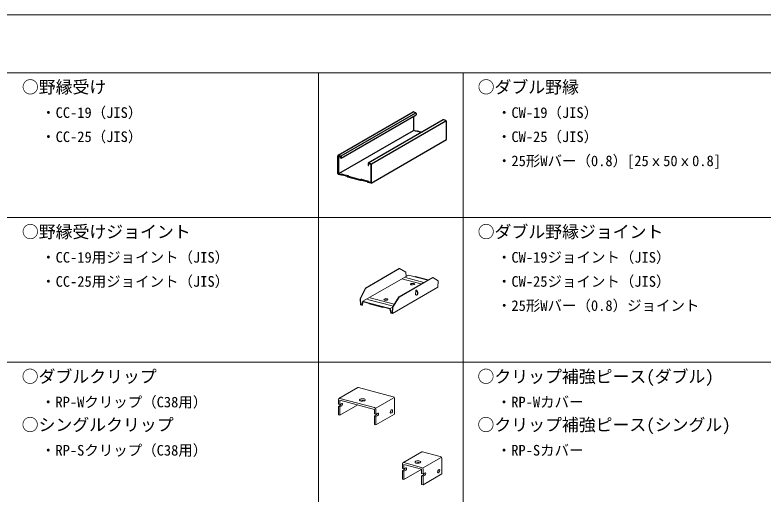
# Model space of a CAD drawing. Units: millimetres on the paper, enlarged 40 times. Extents: x -7800 to 7800, y -5387 to 5300.
# Drawn here: x -5119 to -2017, y 3314 to 5300 of the extents above; entities that cross this region are included whole.
import ezdxf
from ezdxf.enums import TextEntityAlignment as Align

# ---------------------------------------------------------------- set-up
doc = ezdxf.new("R2010")
doc.units = ezdxf.units.MM
doc.header["$LTSCALE"] = 40
for name, color, linetype, lineweight in [('0-3_野縁', 2, 'Continuous', 25), ('0-B_補強金具・金具・その他', 3, 'Continuous', 18), ('F-3_野縁', 7, 'Continuous', 18)]:
    doc.layers.add(name, color=color, linetype=linetype, lineweight=lineweight)
doc.layers.add('0-6_文字', color=7, linetype='Continuous')
doc.styles.add('ＭＳ ゴシック', font='')
doc.styles.get('ＭＳ ゴシック').set_extended_font_data('MS Gothic')

msp = doc.modelspace()

# ---------------------------------------------------------------- linework, layer by layer
at = {"layer": '0-3_野縁'}
for p, q in [((-3778.72, 4718.52), (-3467.7, 4898.09)), ((-3765.95, 4715.72), (-3457.01, 4894.09)), ((-3765.95, 4706.12), (-3454.93, 4885.69)), ((-3466.61, 4878.94), (-3466.61, 4820.72)), ((-3466.06, 4898.27), (-3457.71, 4896.04)), ((-3454.93, 4892.09), (-3454.93, 4885.69)), ((-3342.52, 4864.55), (-3653.54, 4684.98)), ((-3640.77, 4682.18), (-3331.36, 4860.81)), ((-3332.53, 4862.49), (-3340.87, 4864.73)), ((-3775.81, 4642.21), (-3466.61, 4820.72)), ((-3456.04, 4817.89), (-3466.61, 4820.72)), ((-3456.04, 4817.89), (-3452.84, 4820.24)), ((-3452.84, 4820.24), (-3451.45, 4819.86)), ((-3451.45, 4819.86), (-3448.67, 4817.52)), ((-3779.86, 4642.65), (-3779.86, 4716.25)), ((-3777.63, 4716.29), (-3777.63, 4641.16)), ((-3777.63, 4716.29), (-3768.17, 4713.76)), ((-3777.08, 4718.7), (-3768.73, 4716.47)), ((-3768.17, 4706.72), (-3768.17, 4713.76)), ((-3765.95, 4706.12), (-3768.17, 4706.72)), ((-3765.95, 4706.12), (-3767.34, 4706.49)), ((-3765.95, 4712.52), (-3765.95, 4706.12)), ((-3643.55, 4682.92), (-3651.89, 4685.16)), ((-3654.67, 4682.71), (-3654.67, 4676.31)), ((-3654.67, 4676.31), (-3652.45, 4675.71)), ((-3642.99, 4680.22), (-3652.45, 4682.75)), ((-3652.45, 4675.71), (-3652.45, 4682.75)), ((-3640.77, 4605.38), (-3640.77, 4678.98)), ((-3767.06, 4638.32), (-3777.63, 4641.16)), ((-3766.37, 4635.83), (-3777.08, 4638.7)), ((-3767.06, 4638.32), (-3763.86, 4640.67)), ((-3763.17, 4638.18), (-3766.37, 4635.83)), ((-3763.86, 4640.67), (-3762.47, 4640.29)), ((-3760.39, 4635.83), (-3763.17, 4638.18)), ((-3762.47, 4640.29), (-3759.69, 4637.95)), ((-3758.99, 4635.46), (-3760.39, 4635.83)), ((-3756.21, 4636.31), (-3758.99, 4635.46)), ((-3754.13, 4634.15), (-3756.21, 4636.31)), ((-3752.74, 4633.78), (-3754.13, 4634.15)), ((-3750.65, 4634.82), (-3752.74, 4633.78)), ((-3748.56, 4632.66), (-3750.65, 4634.82)), ((-3747.17, 4632.29), (-3748.56, 4632.66)), ((-3745.09, 4633.33), (-3747.17, 4632.29)), ((-3743, 4631.17), (-3745.09, 4633.33)), ((-3741.61, 4630.8), (-3743, 4631.17)), ((-3739.52, 4631.84), (-3741.61, 4630.8)), ((-3736.32, 4627.78), (-3739.52, 4631.84)), ((-3685.69, 4614.22), (-3736.32, 4627.78)), ((-3686.39, 4616.71), (-3735.63, 4629.9)), ((-3686.39, 4616.71), (-3683.19, 4619.05)), ((-3682.49, 4616.56), (-3685.69, 4614.22)), ((-3679.71, 4614.21), (-3682.49, 4616.56)), ((-3678.32, 4613.84), (-3679.71, 4614.21)), ((-3675.54, 4614.7), (-3678.32, 4613.84)), ((-3673.45, 4612.54), (-3675.54, 4614.7)), ((-3672.06, 4612.16), (-3673.45, 4612.54)), ((-3669.97, 4613.21), (-3672.06, 4612.16)), ((-3667.89, 4611.05), (-3669.97, 4613.21)), ((-3666.5, 4610.67), (-3667.89, 4611.05)), ((-3664.41, 4611.72), (-3666.5, 4610.67)), ((-3661.63, 4609.37), (-3664.41, 4611.72)), ((-3660.24, 4609), (-3661.63, 4609.37)), ((-3657.46, 4609.85), (-3660.24, 4609)), ((-3658.15, 4612.34), (-3656.76, 4611.97)), ((-3654.26, 4605.79), (-3657.46, 4609.85)), ((-3656.76, 4611.97), (-3653.56, 4607.91)), ((-3643.56, 4602.93), (-3654.26, 4605.79))]:
    msp.add_line(p, q, dxfattribs=at)
for points in [[(-3641.9, 4603.1), (-3329.74, 4783.33), (-3329.74, 4858.55)], [(-3448.67, 4817.52), (-3445.89, 4818.37), (-3444.5, 4818), (-3442.41, 4815.84), (-3440.32, 4816.88), (-3438.93, 4816.51), (-3436.85, 4814.35), (-3434.76, 4815.39), (-3433.37, 4815.02), (-3431.28, 4812.86)], [(-3642.99, 4680.22), (-3642.99, 4605.08), (-3653.56, 4607.91)], [(-3759.69, 4637.95), (-3756.91, 4638.8), (-3755.52, 4638.43), (-3753.43, 4636.27), (-3751.34, 4637.31), (-3749.95, 4636.94), (-3747.87, 4634.78), (-3745.78, 4635.82), (-3744.39, 4635.45), (-3742.3, 4633.29), (-3740.22, 4634.33), (-3738.83, 4633.96), (-3735.63, 4629.9)], [(-3683.19, 4619.05), (-3681.8, 4618.68), (-3679.02, 4616.33), (-3676.23, 4617.19), (-3674.84, 4616.81), (-3672.76, 4614.66), (-3670.67, 4615.7), (-3669.28, 4615.32), (-3667.19, 4613.16), (-3665.11, 4614.21), (-3663.72, 4613.83), (-3660.93, 4611.49), (-3658.15, 4612.34)]]:
    msp.add_lwpolyline(points, dxfattribs=at)
for centre, start_param, end_param in [((-3466.06, 4895.07), 5.6914085, 6.3251409), ((-3457.71, 4892.84), 4.1206122, 5.6914085), ((-3340.87, 4861.53), 5.6914085, 6.3251409), ((-3332.53, 4859.29), 4.1206122, 5.6914085), ((-3777.08, 4715.5), 5.6914085, 7.2622048), ((-3768.73, 4713.27), 4.1206122, 5.6914085), ((-3651.89, 4681.96), 5.6914085, 7.2622048), ((-3643.55, 4679.72), 4.1206122, 5.6914085), ((-3777.08, 4641.9), 0.9790195, 2.5498158), ((-3643.55, 4606.12), 2.5498158, 4.1206122)]:
    msp.add_ellipse(centre, major_axis=(-1.55, 3.07), ratio=0.751651, start_param=start_param, end_param=end_param, dxfattribs=at)
at = {"layer": '0-B_補強金具・金具・その他'}
for p, q in [((-3675.65, 4112.83), (-3487.2, 4221.63)), ((-3664.63, 4167.93), (-3524.96, 4248.57)), ((-3663.39, 4167.6), (-3523.72, 4248.24)), ((-3524.96, 4248.57), (-3523.72, 4248.24)), ((-3497.52, 4233.03), (-3523.72, 4248.24)), ((-3496.47, 4216.28), (-3497.52, 4233.03)), ((-3407.01, 4200.14), (-3487.2, 4221.63)), ((-3526.77, 4130.99), (-3387.1, 4211.63)), ((-3525.54, 4130.66), (-3385.87, 4211.3)), ((-3509.99, 4205.25), (-3433.61, 4184.78)), ((-3498.9, 4211.65), (-3422.53, 4191.18)), ((-3459.38, 4214.17), (-3457.17, 4215.45)), ((-3457.17, 4215.45), (-3404.79, 4201.42)), ((-3385.87, 4211.3), (-3387.1, 4211.63)), ((-3363.3, 4197.07), (-3385.87, 4211.3)), ((-3364.96, 4171.27), (-3363.3, 4197.07)), ((-3687.2, 4124.56), (-3664.63, 4167.93)), ((-3685.96, 4124.23), (-3663.39, 4167.6)), ((-3664.63, 4167.93), (-3663.39, 4167.6)), ((-3553.4, 4062.47), (-3364.96, 4171.27)), ((-3456.52, 4158.21), (-3457.75, 4139.05)), ((-3456.52, 4158.21), (-3455.41, 4158.85)), ((-3645.23, 4127.17), (-3545.64, 4100.48)), ((-3552.98, 4088.6), (-3526.77, 4130.99)), ((-3551.74, 4088.27), (-3525.54, 4130.66)), ((-3525.54, 4130.66), (-3526.77, 4130.99)), ((-3452.46, 4139.45), (-3451.35, 4140.09)), ((-3687.2, 4124.56), (-3685.96, 4124.23)), ((-3685.54, 4097.88), (-3687.2, 4124.56)), ((-3684.41, 4099.17), (-3685.96, 4124.23)), ((-3684.41, 4099.17), (-3679.82, 4097.95)), ((-3679.82, 4097.95), (-3675.65, 4112.83)), ((-3653.55, 4106.91), (-3675.65, 4112.83)), ((-3653.55, 4105.31), (-3674.41, 4110.9)), ((-3656.31, 4120.77), (-3554.14, 4093.39)), ((-3653.55, 4106.91), (-3563.29, 4082.72)), ((-3653.55, 4105.31), (-3564.53, 4081.45)), ((-3650.05, 4104.09), (-3647.83, 4105.37)), ((-3650.05, 4104.09), (-3593.33, 4088.9)), ((-3650.05, 4102.49), (-3650.05, 4104.09)), ((-3593.33, 4087.3), (-3650.05, 4102.49)), ((-3593.33, 4088.9), (-3591.11, 4090.18)), ((-3593.33, 4088.9), (-3593.33, 4087.3)), ((-3591.11, 4088.58), (-3593.33, 4087.3)), ((-3591.11, 4090.18), (-3591.11, 4088.58)), ((-3564.53, 4081.45), (-3560.36, 4064.34)), ((-3563.29, 4082.72), (-3552.91, 4088.72)), ((-3563.29, 4082.72), (-3559.12, 4065.6)), ((-3553.4, 4062.47), (-3560.36, 4064.34)), ((-3559.12, 4065.6), (-3554.28, 4068.4)), ((-3554.54, 4064.38), (-3559.12, 4065.6)), ((-3554.54, 4064.38), (-3552.98, 4088.6)), ((-3775.04, 3710.1), (-3697.44, 3754.9)), ((-3693.65, 3755.31), (-3550.67, 3717)), ((-3777.65, 3704.86), (-3777.65, 3686.62)), ((-3771.25, 3710.51), (-3628.26, 3672.2)), ((-3771.25, 3703.15), (-3628.26, 3664.84)), ((-3771.25, 3684.91), (-3771.25, 3703.15)), ((-3621.86, 3670.48), (-3550.62, 3711.61)), ((-3544.27, 3707.92), (-3544.27, 3644.88)), ((-3771.25, 3684.91), (-3777.65, 3686.62)), ((-3777.65, 3677.02), (-3769.89, 3681.5)), ((-3771.25, 3675.31), (-3777.65, 3677.02)), ((-3777.65, 3677.02), (-3777.65, 3641.82)), ((-3771.25, 3684.91), (-3763.49, 3689.39)), ((-3771.25, 3640.11), (-3696.67, 3683.17)), ((-3771.25, 3675.31), (-3763.49, 3679.79)), ((-3771.25, 3640.11), (-3771.25, 3675.31)), ((-3628.26, 3646.6), (-3628.26, 3664.84)), ((-3777.65, 3641.82), (-3771.25, 3640.11)), ((-3621.86, 3644.88), (-3628.26, 3646.6)), ((-3628.26, 3637), (-3620.5, 3641.48)), ((-3621.86, 3635.28), (-3628.26, 3637)), ((-3628.26, 3601.8), (-3628.26, 3637)), ((-3621.86, 3600.08), (-3544.27, 3644.88)), ((-3621.86, 3635.28), (-3614.1, 3639.76)), ((-3621.86, 3635.28), (-3621.86, 3600.08)), ((-3621.86, 3600.08), (-3628.26, 3601.8)), ((-3509.64, 3443.56), (-3432.04, 3488.36)), ((-3428.26, 3488.77), (-3354.81, 3469.1)), ((-3505.85, 3443.97), (-3432.41, 3424.3)), ((-3426.01, 3422.58), (-3354.77, 3463.71)), ((-3348.42, 3460.02), (-3348.42, 3396.98)), ((-3512.25, 3438.33), (-3512.25, 3420.09)), ((-3505.85, 3418.37), (-3512.25, 3420.09)), ((-3512.25, 3410.49), (-3504.49, 3414.97)), ((-3505.85, 3418.37), (-3498.09, 3422.85)), ((-3505.85, 3373.57), (-3431.27, 3416.63)), ((-3505.85, 3408.77), (-3498.09, 3413.25)), ((-3432.41, 3398.7), (-3432.41, 3416.94)), ((-3505.85, 3408.77), (-3512.25, 3410.49)), ((-3512.25, 3410.49), (-3512.25, 3375.29)), ((-3505.85, 3373.57), (-3505.85, 3408.77)), ((-3426.01, 3396.98), (-3432.41, 3398.7)), ((-3432.41, 3389.1), (-3424.65, 3393.58)), ((-3426.01, 3387.38), (-3432.41, 3389.1)), ((-3432.41, 3353.9), (-3432.41, 3389.1)), ((-3426.01, 3352.18), (-3348.42, 3396.98)), ((-3426.01, 3387.38), (-3418.25, 3391.86)), ((-3426.01, 3387.38), (-3426.01, 3352.18)), ((-3512.25, 3375.29), (-3505.85, 3373.57)), ((-3426.01, 3352.18), (-3432.41, 3353.9))]:
    msp.add_line(p, q, dxfattribs=at)
for points in [[(-3685.54, 4097.88), (-3678.59, 4096.02), (-3674.41, 4110.9)], [(-3553.4, 4062.47), (-3551.74, 4088.27), (-3552.98, 4088.6)], [(-3621.86, 3663.12), (-3621.86, 3644.88), (-3614.1, 3649.36)], [(-3505.85, 3418.37), (-3505.85, 3436.61), (-3432.41, 3416.94)], [(-3426.01, 3415.22), (-3426.01, 3396.98), (-3418.25, 3401.46)]]:
    msp.add_lwpolyline(points, dxfattribs=at)
for centre, major_axis, ratio in [((-3469.82, 4184.18), (8.89, 0.65), 0.410193), ((-3580.67, 4120.18), (8.89, 0.65), 0.410193), ((-3678.25, 3703.77), (12.09, 0.88), 0.410193), ((-3557.57, 3656.4), (2.65, 7.44), 0.550454), ((-3447.63, 3446.55), (12.09, 0.88), 0.410193), ((-3361.72, 3408.5), (2.65, 7.44), 0.550454)]:
    msp.add_ellipse(centre, major_axis=major_axis, ratio=ratio, dxfattribs=at)
for centre, major_axis, ratio, start_param, end_param in [((-3469.82, 4182.58), (8.89, 0.65), 0.410193, 0.1903186, 2.8916718), ((-3457.14, 4148.63), (-4.05, 9.49), 0.751651, 2.5498158, 5.6914085), ((-3456.03, 4149.27), (-4.05, 9.49), 0.751651, 3.2319571, 5.6914085), ((-3457.14, 4148.63), (-4.23, -10.09), 0.512606, 2.4820828, 3.5348932), ((-3580.67, 4118.58), (8.89, 0.65), 0.410193, 0.1903186, 2.8916718), ((-3693.65, 3747.95), (-3.57, 7.06), 0.751651, 5.6914085, 6.3251409), ((-3771.25, 3703.15), (-3.57, 7.06), 0.751651, 5.6914085, 7.2622048), ((-3678.25, 3696.41), (12.09, 0.88), 0.410193, 0.8010785, 2.2809119), ((-3550.67, 3709.64), (-3.57, 7.06), 0.751651, 4.1206122, 5.6914085), ((-3769.89, 3686.3), (1.81, 5.07), 0.550454, 3.7155639, 5.1592529), ((-3763.49, 3684.59), (1.81, 5.07), 0.550454, 3.7155639, 6.8571565), ((-3628.26, 3664.84), (-3.57, 7.06), 0.751651, 4.1206122, 5.6914085), ((-3563.97, 3658.12), (2.65, 7.44), 0.550454, 4.0492475, 5.4638844), ((-3620.5, 3646.28), (1.81, 5.07), 0.550454, 3.7155639, 5.1592529), ((-3614.1, 3644.56), (1.81, 5.07), 0.550454, 3.7155639, 6.8571565), ((-3428.26, 3481.41), (-3.57, 7.06), 0.751651, 5.6914085, 6.3251409), ((-3505.85, 3436.61), (-3.57, 7.06), 0.751651, 5.6914085, 7.2622048), ((-3447.63, 3439.19), (12.09, 0.88), 0.410193, 0.8010785, 2.2809119), ((-3354.81, 3461.74), (-3.57, 7.06), 0.751651, 4.1206122, 5.6914085), ((-3504.49, 3419.77), (1.81, 5.07), 0.550454, 3.7155639, 5.1592529), ((-3498.09, 3418.05), (1.81, 5.07), 0.550454, 3.7155639, 6.8571565), ((-3432.41, 3416.94), (-3.57, 7.06), 0.751651, 4.1206122, 5.6914085), ((-3368.12, 3410.22), (2.65, 7.44), 0.550454, 4.0492475, 5.4638844), ((-3424.65, 3398.38), (1.81, 5.07), 0.550454, 3.7155639, 5.1592529), ((-3418.25, 3396.66), (1.81, 5.07), 0.550454, 3.7155639, 6.8571565)]:
    msp.add_ellipse(centre, major_axis=major_axis, ratio=ratio, start_param=start_param, end_param=end_param, dxfattribs=at)
at = {"layer": 'F-3_野縁', "color": 3}
for p, q in [((-7800, 5300), (7800, 5300)), ((-7640, 5060), (-80, 5060)), ((-3860, 5060), (-3860, 2660)), ((-7640, 4460), (-80, 4460)), ((-7640, 3860), (-80, 3860))]:
    msp.add_line(p, q, dxfattribs=at)
at = {"layer": 'F-3_野縁', "color": 4, "lineweight": 9}
msp.add_line((-3260, 5060), (-3260, 2660), dxfattribs=at)

# ---------------------------------------------------------------- texts
at = {"layer": '0-6_文字', "style": 'ＭＳ ゴシック'}
for s, height, p in [('○野縁受け', 51.32, (-5090, 4960)), ('○ダブル野縁', 51.32, (-3200, 4960)), ('・CC-19（JIS）', 43.99, (-5010, 4860)), ('・CW-19（JIS）', 43.99, (-3120, 4860)), ('・CC-25（JIS）', 43.99, (-5010, 4760)), ('・CW-25（JIS）', 43.99, (-3120, 4760)), ('・25形Wバー（0.8）[25ｘ50ｘ0.8]', 43.99, (-3120, 4660)), ('○野縁受けジョイント', 51.32, (-5090, 4360)), ('○ダブル野縁ジョイント', 51.32, (-3200, 4360)), ('・CC-19用ジョイント（JIS）', 43.99, (-5010, 4260)), ('・CW-19ジョイント（JIS）', 43.99, (-3120, 4260)), ('・CC-25用ジョイント（JIS）', 43.99, (-5010, 4160)), ('・CW-25ジョイント（JIS）', 43.99, (-3120, 4160)), ('・25形Wバー（0.8）ジョイント', 43.99, (-3120, 4060)), ('○ダブルクリップ', 51.32, (-5090.75, 3760)), ('○クリップ補強ピース(ダブル)', 51.32, (-3200.75, 3760)), ('・RP-Wクリップ（C38用）', 43.99, (-5010.75, 3660)), ('・RP-Wカバー', 43.99, (-3120.75, 3660)), ('○シングルクリップ', 51.32, (-5090.75, 3560)), ('○クリップ補強ピース(シングル)', 51.32, (-3200.75, 3560)), ('・RP-Sクリップ（C38用）', 43.99, (-5010.75, 3460)), ('・RP-Sカバー', 43.99, (-3120.75, 3460))]:
    msp.add_text(s, height=height, dxfattribs=at).set_placement(p, align=Align.BOTTOM_LEFT)

doc.saveas('drawing.dxf')
